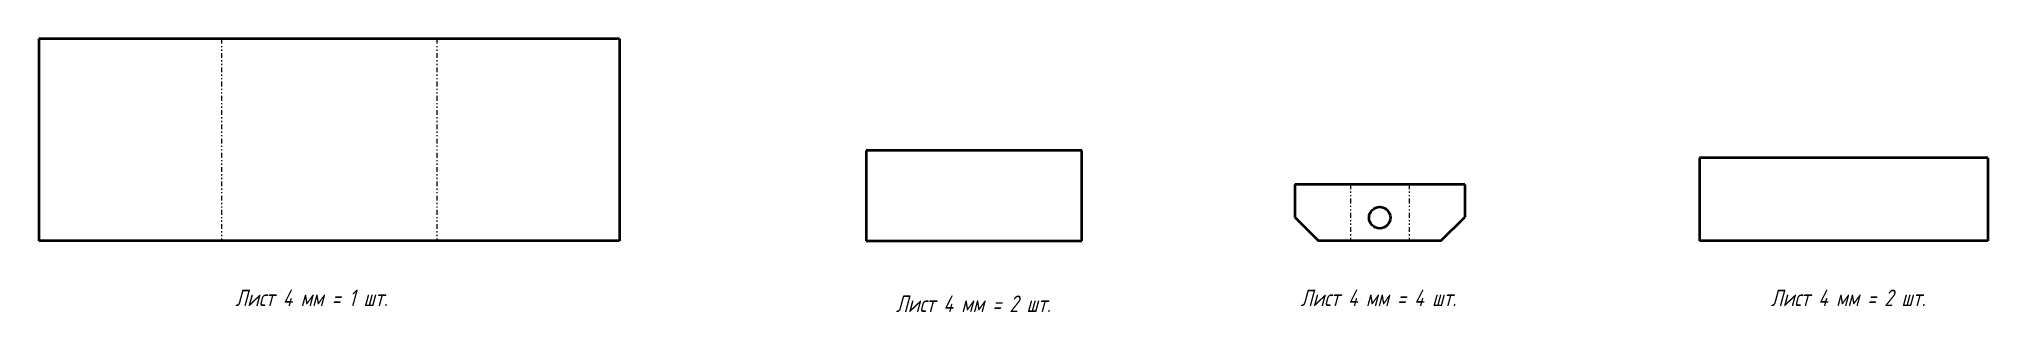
# Model space of a CAD drawing. Header units: millimetres. Extents: x 0 to 1637, y -60 to 170.
import ezdxf

# ---------------------------------------------------------------- set-up
doc = ezdxf.new("R2010")
doc.units = ezdxf.units.MM
doc.linetypes.add('K5LT_BASIC', pattern=[0])
doc.linetypes.add('K5LT_CHAIN_LINE_WITH_2_POINTS', pattern=[12, 4, -2, 1, -2, 1, -2])
doc.styles.add('KTEXTSTYLE', font='GOST_AU.SHX', dxfattribs={"width": 0.96, "height": 5})

msp = doc.modelspace()

# ---------------------------------------------------------------- linework, layer by layer
at = {"color": 7, "linetype": 'K5LT_BASIC', "lineweight": 40}
for p, q in [((0, 170), (0, 0)), ((144, 170), (0, 170)), ((162.8, 170), (144, 170)), ((324.8, 170), (162.8, 170)), ((343.7, 170), (324.8, 170)), ((487.7, 170), (343.7, 170)), ((487.7, 170), (487.7, 0)), ((876, 76), (695, 76)), ((695, 76), (695, 0)), ((876, 0), (876, 76)), ((1637.4, 70), (1395, 70)), ((1395, 70), (1395, 0)), ((1637.4, 70), (1637.4, 0)), ((1097, 47.5), (1055, 47.5)), ((1055, 47.5), (1055, 20)), ((1106.4, 47.5), (1097, 47.5)), ((1146.4, 47.5), (1106.4, 47.5)), ((1155.8, 47.5), (1146.4, 47.5)), ((1197.8, 47.5), (1155.8, 47.5)), ((1197.8, 47.5), (1197.8, 20)), ((1055, 20), (1075, 0)), ((1177.8, 0), (1197.8, 20)), ((144, 0), (0, 0)), ((162.8, 0), (144, 0)), ((324.8, 0), (162.8, 0)), ((343.7, 0), (324.8, 0)), ((487.7, 0), (343.7, 0)), ((695, 0), (876, 0)), ((1097, 0), (1075, 0)), ((1106.4, 0), (1097, 0)), ((1146.4, 0), (1106.4, 0)), ((1155.8, 0), (1146.4, 0)), ((1177.8, 0), (1155.8, 0)), ((1637.4, 0), (1395, 0))]:
    msp.add_line(p, q, dxfattribs=at)
at = {"color": 7, "linetype": 'K5LT_CHAIN_LINE_WITH_2_POINTS', "lineweight": 18}
for p, q in [((153.4, 170), (153.4, 0)), ((334.3, 170), (334.3, 0)), ((1101.7, 47.5), (1101.7, 0)), ((1151.1, 47.5), (1151.1, 0))]:
    msp.add_line(p, q, dxfattribs=at)
at = {"color": 7, "linetype": 'K5LT_BASIC', "lineweight": 40}
msp.add_circle((1126.4, 19.5), 9, dxfattribs=at)

# ---------------------------------------------------------------- texts
at = {"color": 7, "char_height": 14, "attachment_point": 1, "style": 'KTEXTSTYLE'}
for s, insert in [('\\H3.5;\\W0.965;\\Q15;\\Q15;\\H14.00;Лист 4 мм = 1 шт.', (165, -41)), ('\\H3.5;\\W0.965;\\Q15;\\Q15;\\H14.00;Лист 4 мм = 2 шт.', (720, -46)), ('\\H3.5;\\W0.965;\\Q15;\\Q15;\\H14.00;Лист 4 мм = 4 шт.', (1060, -41)), ('\\H3.5;\\W0.965;\\Q15;\\Q15;\\H14.00;Лист 4 мм = 2 шт.', (1455, -41))]:
    msp.add_mtext(s, dxfattribs=dict(at, insert=insert))

doc.saveas('drawing.dxf')
